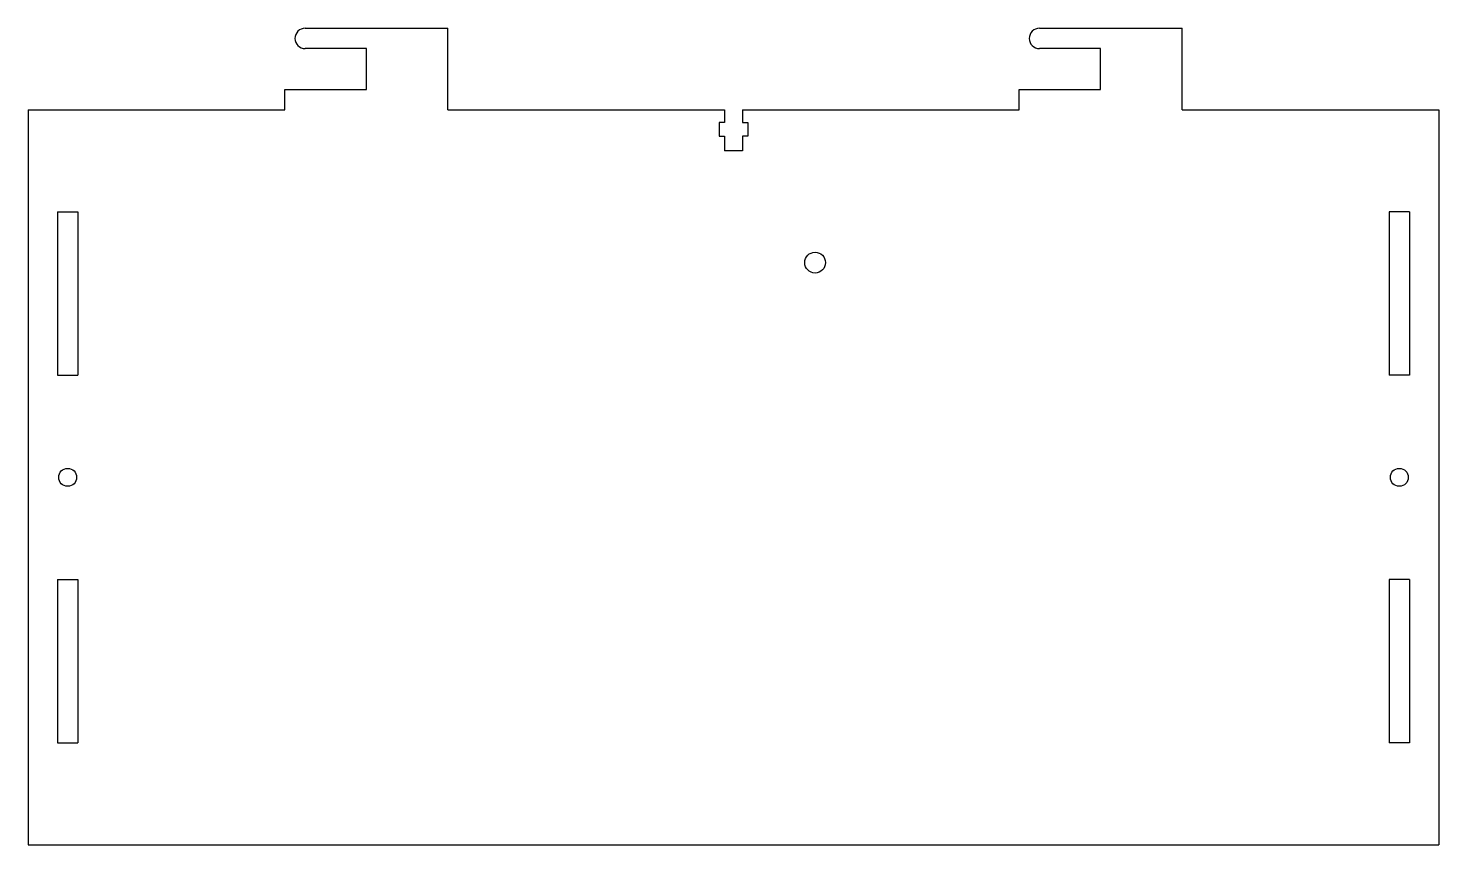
# Model space of a CAD drawing. Extents: x -191 to 155, y -61 to 139.
import ezdxf

# ---------------------------------------------------------------- set-up
doc = ezdxf.new("R2010")
doc.units = 0
doc.header["$MEASUREMENT"] = 0
doc.layers.add('VISIBLE', color=7, linetype='CONTINUOUS')

msp = doc.modelspace()

# ---------------------------------------------------------------- linework, layer by layer
at = {"layer": 'VISIBLE'}
for p, q in [((-122.81, 138.74), (-87.81, 138.74)), ((-87.81, 118.74), (-87.81, 138.74)), ((57.19, 138.74), (92.19, 138.74)), ((92.19, 118.74), (92.19, 138.74)), ((-107.81, 133.74), (-122.81, 133.74)), ((-107.81, 123.74), (-107.81, 133.74)), ((72.19, 133.74), (57.19, 133.74)), ((72.19, 123.74), (72.19, 133.74)), ((-127.81, 123.74), (-107.81, 123.74)), ((-127.81, 118.74), (-127.81, 123.74)), ((52.19, 123.74), (72.19, 123.74)), ((52.19, 118.74), (52.19, 123.74)), ((-190.7, 118.74), (-127.81, 118.74)), ((-190.7, 118.74), (-190.7, -61.26)), ((-87.81, 118.74), (-20.01, 118.74)), ((-20.01, 118.74), (-20.01, 115.64)), ((-15.61, 118.74), (52.19, 118.74)), ((-15.61, 118.74), (-15.61, 115.64)), ((92.19, 118.74), (155.09, 118.74)), ((155.09, 118.74), (155.09, -61.26)), ((-21.36, 115.64), (-21.36, 112.34)), ((-20.01, 115.64), (-21.36, 115.64)), ((-15.61, 115.64), (-14.26, 115.64)), ((-14.26, 115.64), (-14.26, 112.34)), ((-21.36, 112.34), (-20.01, 112.34)), ((-20.01, 112.34), (-20.01, 108.74)), ((-14.26, 112.34), (-15.61, 112.34)), ((-15.61, 112.34), (-15.61, 108.74)), ((-15.61, 108.74), (-20.01, 108.74)), ((-183.53, 93.74), (-183.53, 53.74)), ((-183.53, 93.74), (-178.53, 93.74)), ((-178.53, 93.74), (-178.53, 53.74)), ((147.91, 93.74), (142.91, 93.74)), ((142.91, 93.74), (142.91, 53.74)), ((147.91, 93.74), (147.91, 53.74)), ((-183.53, 53.74), (-178.53, 53.74)), ((147.91, 53.74), (142.91, 53.74)), ((-183.53, 3.74), (-183.53, -36.26)), ((-183.53, 3.74), (-178.53, 3.74)), ((-178.53, 3.74), (-178.53, -36.26)), ((142.91, 3.74), (142.91, -36.26)), ((147.91, 3.74), (142.91, 3.74)), ((147.91, 3.74), (147.91, -36.26)), ((-183.53, -36.26), (-178.53, -36.26)), ((147.91, -36.26), (142.91, -36.26)), ((-190.7, -61.26), (155.09, -61.26))]:
    msp.add_line(p, q, dxfattribs=at)
for centre, radius in [((2.19, 81.33), 2.55), ((-181.03, 28.74), 2.2), ((145.41, 28.74), 2.2)]:
    msp.add_circle(centre, radius, dxfattribs=at)
for centre in [(-122.81, 136.24), (57.19, 136.24)]:
    msp.add_arc(centre, 2.5, 90, 270, dxfattribs=at)

doc.saveas('drawing.dxf')
